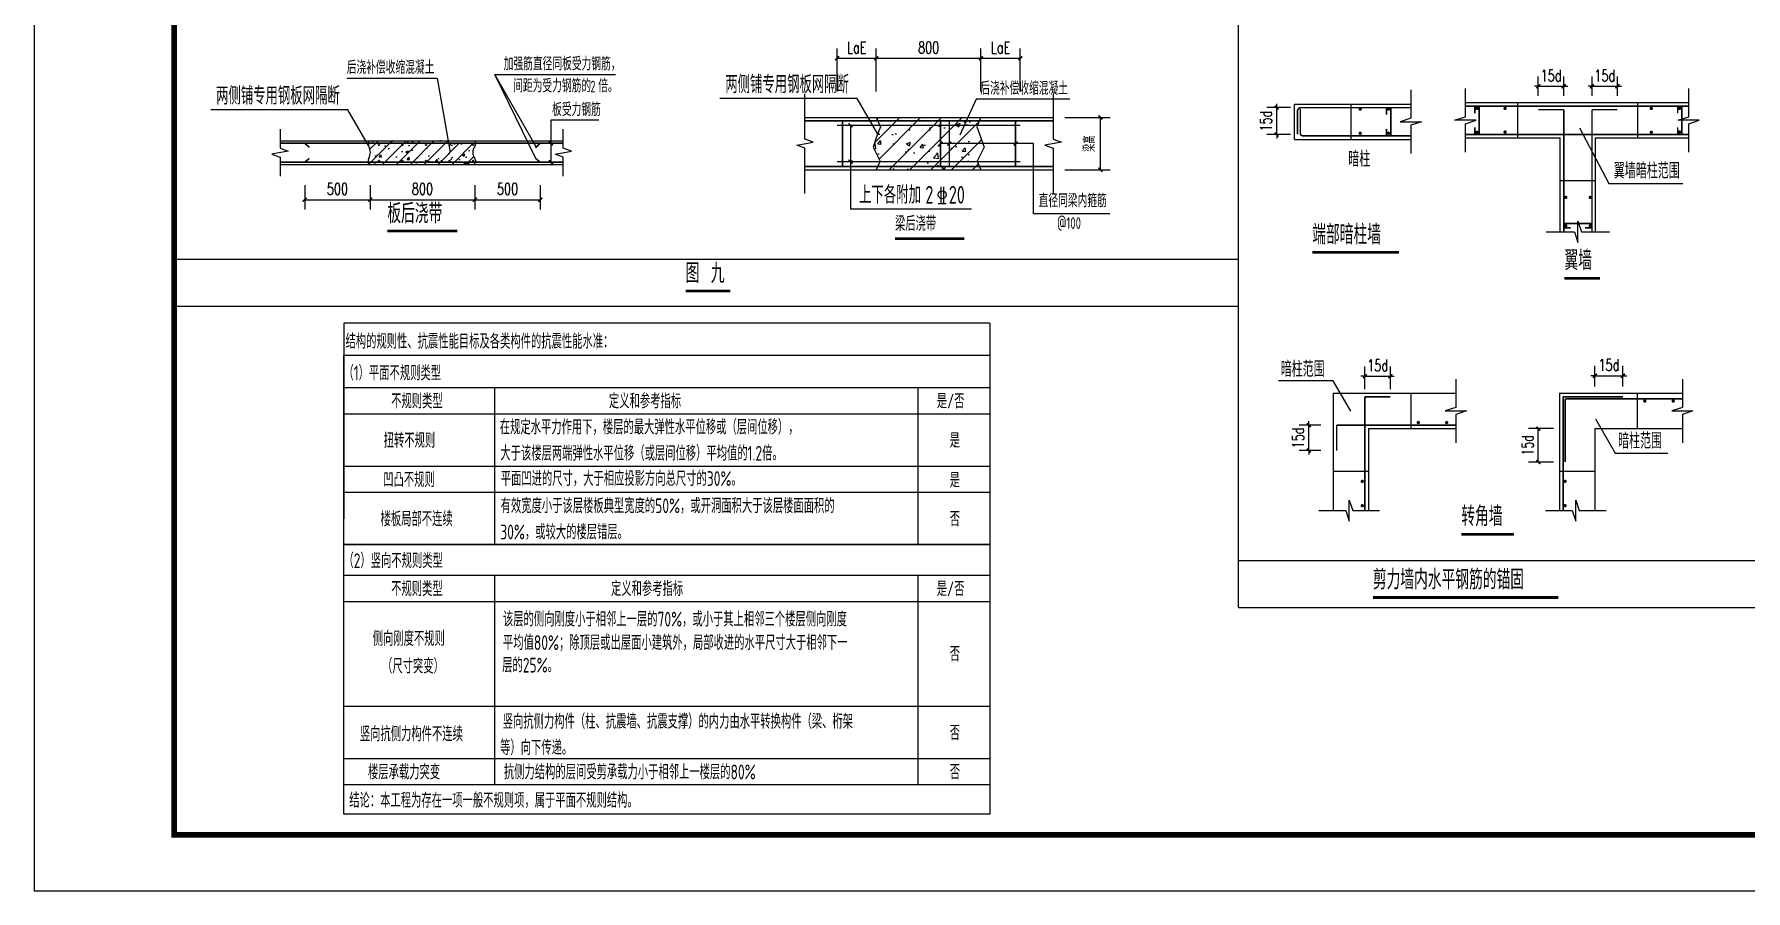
# Model space of a CAD drawing. Extents: x 1051052 to 1482120, y -981644 to -673261.
# Drawn here: x 1279997 to 1323603, y -820818 to -799005 of the extents above; entities that cross this region are included whole.
import ezdxf

# ---------------------------------------------------------------- set-up
doc = ezdxf.new("R2010")
doc.units = 0
doc.header["$LTSCALE"] = 1000
doc.header["$MEASUREMENT"] = 0
for name, color, linetype in [('DIM_LEAD', 3, 'Continuous'), ('DIM_SYMB', 3, 'Continuous'), ('PUB_DIM', 3, 'Continuous'), ('PUB_TEXT', 7, 'Continuous'), ('TK', 142, 'Continuous'), ('填充', 8, 'Continuous'), ('层0', 7, 'Continuous'), ('折断线', 7, 'Continuous'), ('钢筋', 1, 'Continuous')]:
    doc.layers.add(name, color=color, linetype=linetype)
doc.layers.add('TEXT', color=7, linetype='Continuous', lineweight=25)
doc.layers.add('图框外框__细线', color=9, linetype='Continuous', lineweight=18)
doc.styles.add('_TCH_DIM_T3', font='SIMPLEX', dxfattribs={"width": 0.705882, "bigfont": 'GBCBIG'})
doc.styles.add('TSSD_Num', font='Tssdeng.shx', dxfattribs={"width": 0.7, "bigfont": 'hztxt.shx'})
doc.dimstyles.new('_TCH_ARCH&&100', dxfattribs={"dimtxt": 297.5, "dimasz": 100, "dimexe": 250, "dimexo": 300, "dimgap": 126.25, "dimtad": 1, "dimdec": 0, "dimzin": 0, "dimdsep": 46, "dimtxsty": '_TCH_DIM_T3', "dimblk": 'ARCHTICK', "dimcen": 0.09, "dimclrt": 7, "dimazin": 2, "dimtfac": 1, "dimtdec": 0, "dimtix": 1, "dimtmove": 2, "dimatfit": 3, "dimfxl": 0, "dimtolj": 1, "dimtzin": 0, "dimarcsym": 0})

# ---------------------------------------------------------------- blocks, each defined once
blk = doc.blocks.new('_ArchTick')
at = {"color": 0, "linetype": 'ByBlock', "const_width": 0.4}
blk.add_lwpolyline([(-0.5, -0.5), (0.5, 0.5)], dxfattribs=at)
blk = doc.blocks.new('*D562')
at = {"layer": 'Defpoints', "color": 0, "transparency": 16777216}
for p in [(1301451, -799618), (1300451, -800766), (1301451, -800766)]:
    blk.add_point(p, dxfattribs=at)
at = {"layer": 'PUB_DIM', "color": 0, "lineweight": -2, "transparency": 16777216}
for p, q in [((1300451, -800466), (1300451, -799368)), ((1300451, -799618), (1301451, -799618)), ((1301451, -800466), (1301451, -799368))]:
    blk.add_line(p, q, dxfattribs=at)
at = {"layer": 'PUB_DIM', "color": 0, "lineweight": -2, "transparency": 16777216, "xscale": 100, "yscale": 100, "zscale": 100, "rotation": 180}
blk.add_blockref('_ArchTick', (1300451, -799618), dxfattribs=at)
at = {"layer": 'PUB_DIM', "color": 0, "lineweight": -2, "transparency": 16777216, "xscale": 100, "yscale": 100, "zscale": 100}
blk.add_blockref('_ArchTick', (1301451, -799618), dxfattribs=at)
at = {"layer": 'PUB_DIM', "color": 7, "transparency": 16777216, "insert": (1300951, -799343), "char_height": 297.5, "attachment_point": 5, "style": '_TCH_DIM_T3'}
blk.add_mtext('\\A1;LaE', dxfattribs=at)
blk = doc.blocks.new('*D563')
at = {"layer": 'Defpoints', "color": 0, "transparency": 16777216}
for p in [(1304118, -799618), (1301451, -800766), (1304118, -800766)]:
    blk.add_point(p, dxfattribs=at)
at = {"layer": 'PUB_DIM', "color": 0, "lineweight": -2, "transparency": 16777216}
for p, q in [((1301451, -800466), (1301451, -799368)), ((1301451, -799618), (1304118, -799618)), ((1304118, -800466), (1304118, -799368))]:
    blk.add_line(p, q, dxfattribs=at)
at = {"layer": 'PUB_DIM', "color": 0, "lineweight": -2, "transparency": 16777216, "xscale": 100, "yscale": 100, "zscale": 100, "rotation": 180}
blk.add_blockref('_ArchTick', (1301451, -799618), dxfattribs=at)
at = {"layer": 'PUB_DIM', "color": 0, "lineweight": -2, "transparency": 16777216, "xscale": 100, "yscale": 100, "zscale": 100}
blk.add_blockref('_ArchTick', (1304118, -799618), dxfattribs=at)
at = {"layer": 'PUB_DIM', "color": 7, "transparency": 16777216, "insert": (1302784, -799343), "char_height": 297.5, "attachment_point": 5, "style": '_TCH_DIM_T3'}
blk.add_mtext('\\A1;800', dxfattribs=at)
blk = doc.blocks.new('*D564')
at = {"layer": 'Defpoints', "color": 0, "transparency": 16777216}
for p in [(1305118, -799618), (1304118, -800766), (1305118, -800766)]:
    blk.add_point(p, dxfattribs=at)
at = {"layer": 'PUB_DIM', "color": 0, "lineweight": -2, "transparency": 16777216}
for p, q in [((1304118, -800466), (1304118, -799368)), ((1304118, -799618), (1305118, -799618)), ((1305118, -800466), (1305118, -799368))]:
    blk.add_line(p, q, dxfattribs=at)
at = {"layer": 'PUB_DIM', "color": 0, "lineweight": -2, "transparency": 16777216, "xscale": 100, "yscale": 100, "zscale": 100, "rotation": 180}
blk.add_blockref('_ArchTick', (1304118, -799618), dxfattribs=at)
at = {"layer": 'PUB_DIM', "color": 0, "lineweight": -2, "transparency": 16777216, "xscale": 100, "yscale": 100, "zscale": 100}
blk.add_blockref('_ArchTick', (1305118, -799618), dxfattribs=at)
at = {"layer": 'PUB_DIM', "color": 7, "transparency": 16777216, "insert": (1304618, -799343), "char_height": 297.5, "attachment_point": 5, "style": '_TCH_DIM_T3'}
blk.add_mtext('\\A1;LaE', dxfattribs=at)
blk = doc.blocks.new('*D565')
at = {"layer": 'Defpoints', "color": 0, "transparency": 16777216}
for p in [(1305957, -801124), (1307161, -801124), (1305957, -802457)]:
    blk.add_point(p, dxfattribs=at)
at = {"layer": 'PUB_DIM', "color": 0, "lineweight": -2, "transparency": 16777216}
for p, q in [((1306257, -801124), (1307411, -801124)), ((1307161, -802457), (1307161, -801124)), ((1306257, -802457), (1307411, -802457))]:
    blk.add_line(p, q, dxfattribs=at)
at = {"layer": 'PUB_DIM', "color": 0, "lineweight": -2, "transparency": 16777216, "xscale": 100, "yscale": 100, "zscale": 100}
for p, rotation in [((1307161, -801124), 90), ((1307161, -802457), 270)]:
    blk.add_blockref('_ArchTick', p, dxfattribs=dict(at, rotation=rotation))
at = {"layer": 'PUB_DIM', "color": 7, "transparency": 16777216, "insert": (1306877, -801791), "char_height": 297.5, "attachment_point": 5, "rotation": 90, "style": '_TCH_DIM_T3'}
blk.add_mtext('\\A1;梁高', dxfattribs=at)
blk = doc.blocks.new('*D566')
at = {"layer": 'Defpoints', "color": 0, "transparency": 16777216}
for p in [(1286888, -802545), (1288555, -802545), (1288555, -803218)]:
    blk.add_point(p, dxfattribs=at)
at = {"layer": 'PUB_DIM', "color": 0, "lineweight": -2, "transparency": 16777216}
for p, q in [((1286888, -802845), (1286888, -803468)), ((1286888, -803218), (1288555, -803218)), ((1288555, -802845), (1288555, -803468))]:
    blk.add_line(p, q, dxfattribs=at)
at = {"layer": 'PUB_DIM', "color": 0, "lineweight": -2, "transparency": 16777216, "xscale": 100, "yscale": 100, "zscale": 100, "rotation": 180}
blk.add_blockref('_ArchTick', (1286888, -803218), dxfattribs=at)
at = {"layer": 'PUB_DIM', "color": 0, "lineweight": -2, "transparency": 16777216, "xscale": 100, "yscale": 100, "zscale": 100}
blk.add_blockref('_ArchTick', (1288555, -803218), dxfattribs=at)
at = {"layer": 'PUB_DIM', "color": 7, "transparency": 16777216, "insert": (1287722, -802943), "char_height": 297.5, "attachment_point": 5, "style": '_TCH_DIM_T3'}
blk.add_mtext('\\A1;500', dxfattribs=at)
blk = doc.blocks.new('*D567')
at = {"layer": 'Defpoints', "color": 0, "transparency": 16777216}
for p in [(1288555, -802545), (1291222, -802545), (1291222, -803218)]:
    blk.add_point(p, dxfattribs=at)
at = {"layer": 'PUB_DIM', "color": 0, "lineweight": -2, "transparency": 16777216}
for p, q in [((1288555, -802845), (1288555, -803468)), ((1288555, -803218), (1291222, -803218)), ((1291222, -802845), (1291222, -803468))]:
    blk.add_line(p, q, dxfattribs=at)
at = {"layer": 'PUB_DIM', "color": 0, "lineweight": -2, "transparency": 16777216, "xscale": 100, "yscale": 100, "zscale": 100, "rotation": 180}
blk.add_blockref('_ArchTick', (1288555, -803218), dxfattribs=at)
at = {"layer": 'PUB_DIM', "color": 0, "lineweight": -2, "transparency": 16777216, "xscale": 100, "yscale": 100, "zscale": 100}
blk.add_blockref('_ArchTick', (1291222, -803218), dxfattribs=at)
at = {"layer": 'PUB_DIM', "color": 7, "transparency": 16777216, "insert": (1289888, -802943), "char_height": 297.5, "attachment_point": 5, "style": '_TCH_DIM_T3'}
blk.add_mtext('\\A1;800', dxfattribs=at)
blk = doc.blocks.new('*D568')
at = {"layer": 'Defpoints', "color": 0, "transparency": 16777216}
for p in [(1291222, -802545), (1292888, -802545), (1292888, -803218)]:
    blk.add_point(p, dxfattribs=at)
at = {"layer": 'PUB_DIM', "color": 0, "lineweight": -2, "transparency": 16777216}
for p, q in [((1291222, -802845), (1291222, -803468)), ((1291222, -803218), (1292888, -803218)), ((1292888, -802845), (1292888, -803468))]:
    blk.add_line(p, q, dxfattribs=at)
at = {"layer": 'PUB_DIM', "color": 0, "lineweight": -2, "transparency": 16777216, "xscale": 100, "yscale": 100, "zscale": 100, "rotation": 180}
blk.add_blockref('_ArchTick', (1291222, -803218), dxfattribs=at)
at = {"layer": 'PUB_DIM', "color": 0, "lineweight": -2, "transparency": 16777216, "xscale": 100, "yscale": 100, "zscale": 100}
blk.add_blockref('_ArchTick', (1292888, -803218), dxfattribs=at)
at = {"layer": 'PUB_DIM', "color": 7, "transparency": 16777216, "insert": (1292055, -802943), "char_height": 297.5, "attachment_point": 5, "style": '_TCH_DIM_T3'}
blk.add_mtext('\\A1;500', dxfattribs=at)
blk = doc.blocks.new('*D614')
at = {"layer": 'Defpoints', "color": 0, "transparency": 16777216}
for p in [(1311651, -800874), (1312306, -800874), (1312306, -801558)]:
    blk.add_point(p, dxfattribs=at)
at = {"layer": 'PUB_DIM', "color": 0, "lineweight": -2, "transparency": 16777216}
for p, q in [((1312006, -800874), (1311401, -800874)), ((1311651, -800874), (1311651, -800774)), ((1311651, -801558), (1311651, -800874)), ((1312006, -801558), (1311401, -801558)), ((1311651, -801558), (1311651, -801658))]:
    blk.add_line(p, q, dxfattribs=at)
at = {"layer": 'PUB_DIM', "color": 0, "lineweight": -2, "transparency": 16777216, "xscale": 100, "yscale": 100, "zscale": 100}
for p, rotation in [((1311651, -800874), 270), ((1311651, -801558), 90)]:
    blk.add_blockref('_ArchTick', p, dxfattribs=dict(at, rotation=rotation))
at = {"layer": 'PUB_DIM', "color": 7, "transparency": 16777216, "insert": (1311376, -801216), "char_height": 297.5, "attachment_point": 5, "rotation": 90, "style": '_TCH_DIM_T3'}
blk.add_mtext('\\A1;15d', dxfattribs=at)
blk = doc.blocks.new('*D615')
at = {"layer": 'Defpoints', "color": 0, "transparency": 16777216}
for p in [(1320333, -800331), (1319685, -800870), (1320333, -800870)]:
    blk.add_point(p, dxfattribs=at)
at = {"layer": 'PUB_DIM', "color": 0, "lineweight": -2, "transparency": 16777216}
for p, q in [((1319685, -800570), (1319685, -800081)), ((1320333, -800570), (1320333, -800081)), ((1319685, -800331), (1319585, -800331)), ((1319685, -800331), (1320333, -800331)), ((1320333, -800331), (1320433, -800331))]:
    blk.add_line(p, q, dxfattribs=at)
at = {"layer": 'PUB_DIM', "color": 0, "lineweight": -2, "transparency": 16777216, "xscale": 100, "yscale": 100, "zscale": 100}
blk.add_blockref('_ArchTick', (1319685, -800331), dxfattribs=at)
at = {"layer": 'PUB_DIM', "color": 0, "lineweight": -2, "transparency": 16777216, "xscale": 100, "yscale": 100, "zscale": 100, "rotation": 180}
blk.add_blockref('_ArchTick', (1320333, -800331), dxfattribs=at)
at = {"layer": 'PUB_DIM', "color": 7, "transparency": 16777216, "insert": (1320009, -800056), "char_height": 297.5, "attachment_point": 5, "style": '_TCH_DIM_T3'}
blk.add_mtext('\\A1;15d', dxfattribs=at)
blk = doc.blocks.new('*D616')
at = {"layer": 'Defpoints', "color": 0, "transparency": 16777216}
for p in [(1318965, -800331), (1318317, -800870), (1318965, -800870)]:
    blk.add_point(p, dxfattribs=at)
at = {"layer": 'PUB_DIM', "color": 0, "lineweight": -2, "transparency": 16777216}
for p, q in [((1318317, -800570), (1318317, -800081)), ((1318965, -800570), (1318965, -800081)), ((1318317, -800331), (1318217, -800331)), ((1318317, -800331), (1318965, -800331)), ((1318965, -800331), (1319065, -800331))]:
    blk.add_line(p, q, dxfattribs=at)
at = {"layer": 'PUB_DIM', "color": 0, "lineweight": -2, "transparency": 16777216, "xscale": 100, "yscale": 100, "zscale": 100}
blk.add_blockref('_ArchTick', (1318317, -800331), dxfattribs=at)
at = {"layer": 'PUB_DIM', "color": 0, "lineweight": -2, "transparency": 16777216, "xscale": 100, "yscale": 100, "zscale": 100, "rotation": 180}
blk.add_blockref('_ArchTick', (1318965, -800331), dxfattribs=at)
at = {"layer": 'PUB_DIM', "color": 7, "transparency": 16777216, "insert": (1318641, -800056), "char_height": 297.5, "attachment_point": 5, "style": '_TCH_DIM_T3'}
blk.add_mtext('\\A1;15d', dxfattribs=at)
blk = doc.blocks.new('*D617')
at = {"layer": 'Defpoints', "color": 0, "transparency": 16777216}
for p in [(1320473, -807702), (1319759, -808278), (1320473, -808278)]:
    blk.add_point(p, dxfattribs=at)
at = {"layer": 'PUB_DIM', "color": 0, "lineweight": -2, "transparency": 16777216}
for p, q in [((1319759, -807978), (1319759, -807452)), ((1320473, -807978), (1320473, -807452)), ((1319759, -807702), (1319659, -807702)), ((1319759, -807702), (1320473, -807702)), ((1320473, -807702), (1320573, -807702))]:
    blk.add_line(p, q, dxfattribs=at)
at = {"layer": 'PUB_DIM', "color": 0, "lineweight": -2, "transparency": 16777216, "xscale": 100, "yscale": 100, "zscale": 100}
blk.add_blockref('_ArchTick', (1319759, -807702), dxfattribs=at)
at = {"layer": 'PUB_DIM', "color": 0, "lineweight": -2, "transparency": 16777216, "xscale": 100, "yscale": 100, "zscale": 100, "rotation": 180}
blk.add_blockref('_ArchTick', (1320473, -807702), dxfattribs=at)
at = {"layer": 'PUB_DIM', "color": 7, "transparency": 16777216, "insert": (1320116, -807427), "char_height": 297.5, "attachment_point": 5, "style": '_TCH_DIM_T3'}
blk.add_mtext('\\A1;15d', dxfattribs=at)
blk = doc.blocks.new('*D618')
at = {"layer": 'Defpoints', "color": 0, "transparency": 16777216}
for p in [(1318317, -809049), (1319003, -809049), (1319003, -809901)]:
    blk.add_point(p, dxfattribs=at)
at = {"layer": 'PUB_DIM', "color": 0, "lineweight": -2, "transparency": 16777216}
for p, q in [((1318703, -809049), (1318067, -809049)), ((1318317, -809901), (1318317, -809049)), ((1318703, -809901), (1318067, -809901))]:
    blk.add_line(p, q, dxfattribs=at)
at = {"layer": 'PUB_DIM', "color": 0, "lineweight": -2, "transparency": 16777216, "xscale": 100, "yscale": 100, "zscale": 100}
for p, rotation in [((1318317, -809049), 90), ((1318317, -809901), 270)]:
    blk.add_blockref('_ArchTick', p, dxfattribs=dict(at, rotation=rotation))
at = {"layer": 'PUB_DIM', "color": 7, "transparency": 16777216, "insert": (1318042, -809475), "char_height": 297.5, "attachment_point": 5, "rotation": 90, "style": '_TCH_DIM_T3'}
blk.add_mtext('\\A1;15d', dxfattribs=at)
blk = doc.blocks.new('*D619')
at = {"layer": 'Defpoints', "color": 0, "transparency": 16777216}
for p in [(1314547, -807714), (1313899, -808345), (1314547, -808345)]:
    blk.add_point(p, dxfattribs=at)
at = {"layer": 'PUB_DIM', "color": 0, "lineweight": -2, "transparency": 16777216}
for p, q in [((1313899, -808045), (1313899, -807464)), ((1314547, -808045), (1314547, -807464)), ((1313899, -807714), (1313799, -807714)), ((1313899, -807714), (1314547, -807714)), ((1314547, -807714), (1314647, -807714))]:
    blk.add_line(p, q, dxfattribs=at)
at = {"layer": 'PUB_DIM', "color": 0, "lineweight": -2, "transparency": 16777216, "xscale": 100, "yscale": 100, "zscale": 100}
blk.add_blockref('_ArchTick', (1313899, -807714), dxfattribs=at)
at = {"layer": 'PUB_DIM', "color": 0, "lineweight": -2, "transparency": 16777216, "xscale": 100, "yscale": 100, "zscale": 100, "rotation": 180}
blk.add_blockref('_ArchTick', (1314547, -807714), dxfattribs=at)
at = {"layer": 'PUB_DIM', "color": 7, "transparency": 16777216, "insert": (1314223, -807439), "char_height": 297.5, "attachment_point": 5, "style": '_TCH_DIM_T3'}
blk.add_mtext('\\A1;15d', dxfattribs=at)
blk = doc.blocks.new('*D620')
at = {"layer": 'Defpoints', "color": 0, "transparency": 16777216}
for p in [(1312471, -808959), (1313079, -808959), (1313079, -809607)]:
    blk.add_point(p, dxfattribs=at)
at = {"layer": 'PUB_DIM', "color": 0, "lineweight": -2, "transparency": 16777216}
for p, q in [((1312471, -808959), (1312471, -808859)), ((1312779, -808959), (1312221, -808959)), ((1312471, -809607), (1312471, -808959)), ((1312779, -809607), (1312221, -809607)), ((1312471, -809607), (1312471, -809707))]:
    blk.add_line(p, q, dxfattribs=at)
at = {"layer": 'PUB_DIM', "color": 0, "lineweight": -2, "transparency": 16777216, "xscale": 100, "yscale": 100, "zscale": 100}
for p, rotation in [((1312471, -808959), 270), ((1312471, -809607), 90)]:
    blk.add_blockref('_ArchTick', p, dxfattribs=dict(at, rotation=rotation))
at = {"layer": 'PUB_DIM', "color": 7, "transparency": 16777216, "insert": (1312196, -809283), "char_height": 297.5, "attachment_point": 5, "rotation": 90, "style": '_TCH_DIM_T3'}
blk.add_mtext('\\A1;15d', dxfattribs=at)
blk = doc.blocks.new('A2K')
at = {"layer": 'TK'}
blk.add_lwpolyline([(0, 0), (59400, 0), (59400, 42000), (0, 42000)], close=True, dxfattribs=at)
at = {"layer": 'TK', "const_width": 100}
blk.add_lwpolyline([(2500, 1000), (58400, 1000), (58400, 41000), (2500, 41000)], close=True, dxfattribs=at)

msp = doc.modelspace()

# ---------------------------------------------------------------- hatches: boundary and pattern name
at = {"layer": '填充'}
h = msp.add_hatch(dxfattribs=at)
h.set_pattern_fill('钢筋混凝土', color=256, scale=150, style=0)
h.set_pattern_definition([(45, (1099605.3, -757494.85), (-265.16504, 265.16504), []), (50, (1099605.3, -757494.85), (1075.8903, -94.1282), [112.5, -1237.5]), (355, (1099605.3, -757494.8), (-208.127, 1128.288), [90, -990]), (100.4514, (1099695, -757502.7), (867.764, 1034.1593), [95.6103, -1051.713]), (46.1842, (1099605.3, -757194.8), (1600.8616, -248.2785), [168.75, -1856.25]), (96.6356, (1099738.7, -757215.5), (1401.994, 1461.177), [143.415, -1577.57]), (351.1842, (1099605.3, -757194.8), (1401.993, 1461.178), [135, -1485]), (21, (1099755.3, -757269.85), (895.3606, -603.9283), [112.5, -1237.5]), (326, (1099755.3, -757269.8), (364.973, 1087.725), [90, -990]), (71.4514, (1099829.9, -757320.2), (1260.334, 483.796), [95.6103, -1051.713]), (37.5, (1099605.3, -757494.85), (18.2398, 499.3408), [0, -978, 0, -1005, 0, -993.75]), (7.5, (1099605.3, -757494.85), (394.6043, 591.6176), [0, -573, 0, -955.5, 0, -378.75]), (327.5, (1099270.8, -757494.85), (800.73365, -33.8323), [0, -375, 0, -1170, 0, -1552.5]), (317.5, (1099120.8, -757494.85), (874.7793, 150.1575), [0, -487.5, 0, -777, 0, -1102.5])])
h.paths.add_polyline_path([(1304117.767, -802457.429), (1304022.265, -802237.337), (1304197.552, -801879.829), (1304117.767, -801644.923), (1304015.234, -801361.085), (1304117.767, -801124.098), (1301451.11, -801124.098), (1301553.643, -801361.085), (1301451.11, -801644.923), (1301371.362, -801879.829), (1301546.582, -802237.337), (1301451.11, -802457.429)])
h = msp.add_hatch(dxfattribs=at)
h.set_pattern_fill('钢筋混凝土', color=256, scale=100, style=0)
h.set_pattern_definition([(45, (1488765.8, -975778.7), (-176.7767, 176.7767), []), (50, (1488765.8, -975778.7), (717.2602, -62.7521), [75, -825]), (355, (1488765.8, -975778.7), (-138.7513, 752.1921), [60, -660]), (100.4514, (1488825.6, -975783.94), (578.5094, 689.4395), [63.7402, -701.1421]), (46.1842, (1488765.8, -975578.7), (1067.241, -165.519), [112.5, -1237.5]), (96.6356, (1488854.7, -975592.5), (934.6627, 974.118), [95.6103, -1051.713]), (351.1842, (1488765.8, -975578.7), (934.662, 974.1186), [90, -990]), (21, (1488865.8, -975628.7), (596.907, -402.6189), [75, -825]), (326, (1488865.8, -975628.7), (243.3153, 725.15), [60, -660]), (71.4514, (1488915.54, -975662.26), (840.2226, 322.5305), [63.7402, -701.1421]), (37.5, (1488765.8, -975778.7), (12.15986, 332.89385), [0, -652, 0, -670, 0, -662.5]), (7.5, (1488765.8, -975778.7), (263.06954, 394.4117), [0, -382, 0, -637, 0, -252.5]), (327.5, (1488542.8, -975778.7), (533.82244, -22.55487), [0, -250, 0, -780, 0, -1035]), (317.5, (1488442.8, -975778.7), (583.1862, 100.105), [0, -325, 0, -518, 0, -735])])
h.paths.add_polyline_path([(1288535.569, -801710.062, 0.108712532), (1288517.88, -801771.381), (1290807.696, -801771.381), (1290807.696, -801710.062)])
h.paths.add_polyline_path([(1288517.88, -801771.381, 0.141327768), (1288535.56, -801851.763, -0.114668216), (1288535.606, -802155.236, 0.153253977), (1288517.698, -802253.194), (1291216.73, -802253.194, -0.15299125), (1291234.563, -802155.371, -0.354380122), (1291234.623, -801851.77, -0.141313349), (1291216.943, -801771.381), (1291192.004, -801771.381), (1291192.004, -801794.671, -0.414213562), (1291204.504, -801807.171, -1), (1291179.504, -801807.171, -0.414213562), (1291192.004, -801794.671), (1291192.004, -801771.381)])
h.paths.add_polyline_path([(1289379.504, -801807.171, -1), (1289404.504, -801807.171, -1)], flags=16)
h.paths.add_polyline_path([(1289404.504, -802224.796, -1), (1289379.504, -802224.796, -1)], flags=16)
h.paths.add_polyline_path([(1289979.504, -801807.171, -1), (1290004.504, -801807.171, -1)], flags=16)
h.paths.add_polyline_path([(1290004.504, -802224.796, -1), (1289979.504, -802224.796, -1)], flags=16)
h.paths.add_polyline_path([(1288779.504, -801807.171, -1), (1288804.504, -801807.171, -1)], flags=16)
h.paths.add_polyline_path([(1288804.504, -802220.694, -1), (1288779.504, -802220.694, -1)], flags=16)
h.paths.add_polyline_path([(1290579.504, -801807.171, -1), (1290604.504, -801807.171, -1)], flags=16)
h.paths.add_polyline_path([(1290604.504, -802226.304, -1), (1290579.504, -802226.304, -1)], flags=16)
h.paths.add_polyline_path([(1291234.537, -802310.062, -0.090320454), (1291216.73, -802253.194), (1288517.698, -802253.194, 0.090337293), (1288535.508, -802310.062)])

# ---------------------------------------------------------------- linework, layer by layer
for p, q in [((1312108.713, -800784.063), (1315067.931, -800784.063)), ((1312108.713, -801684.063), (1312108.713, -800784.063)), ((1313548.713, -801684.063), (1313548.713, -800784.063)), ((1316460.338, -800745.532), (1322148.338, -800745.532)), ((1317794.869, -801645.532), (1317794.869, -800745.532)), ((1320854.869, -801645.532), (1320854.869, -800745.532)), ((1312108.713, -801684.063), (1315067.931, -801684.063)), ((1316460.338, -801645.532), (1318874.869, -801645.532)), ((1318874.869, -804037.641), (1318874.869, -801645.532)), ((1319774.869, -804037.641), (1319774.869, -801645.532)), ((1319774.869, -801645.532), (1322148.338, -801645.532)), ((1318874.869, -802725.532), (1319774.869, -802725.532)), ((1313088.541, -808149.126), (1313088.541, -811137.251)), ((1313088.541, -808149.126), (1316216.353, -808149.126)), ((1315068.541, -808149.126), (1315068.541, -809049.126)), ((1318858.934, -808149.126), (1318858.934, -811137.251)), ((1318858.934, -808149.126), (1321986.731, -808149.126)), ((1320838.934, -808149.126), (1320838.934, -809049.126)), ((1313988.541, -809049.126), (1313988.541, -811137.251)), ((1313988.541, -809049.126), (1316216.353, -809049.126)), ((1319758.934, -809049.126), (1319758.934, -811137.251)), ((1319758.934, -809049.126), (1321986.731, -809049.126)), ((1313088.541, -810129.126), (1313988.541, -810129.126)), ((1318858.934, -810129.126), (1319758.934, -810129.126))]:
    msp.add_line(p, q)
at = {"color": 142}
for p, q in [((1287882.422, -806366.336), (1287882.422, -811345.448)), ((1304339.45, -806366.336), (1287882.422, -806366.336)), ((1304339.45, -806366.336), (1304339.45, -818864.006)), ((1304339.45, -807184.118), (1287882.422, -807184.118)), ((1287882.422, -818864.006), (1287882.422, -807184.118)), ((1287882.422, -808001.899), (1304339.45, -808001.899)), ((1287882.422, -812001.799), (1287882.422, -808001.899)), ((1287882.422, -808001.899), (1304339.45, -808001.899)), ((1291728.214, -812001.799), (1291728.214, -808001.899)), ((1302506.15, -808001.899), (1302506.15, -812001.799)), ((1287882.422, -808668.549), (1304339.45, -808668.549)), ((1287882.422, -810001.849), (1304339.45, -810001.849)), ((1287882.422, -810668.499), (1304339.45, -810668.499)), ((1287882.422, -812001.799), (1304339.45, -812001.799)), ((1304339.45, -812001.799), (1287882.422, -812001.799)), ((1287882.422, -812780.806), (1304339.45, -812780.806)), ((1291728.214, -818114.006), (1291728.214, -812780.806)), ((1302506.15, -812780.806), (1302506.15, -818114.006)), ((1304339.45, -812780.806), (1304339.45, -818114.006)), ((1287882.422, -813447.456), (1304339.45, -813447.456)), ((1287882.422, -816114.056), (1304339.45, -816114.056)), ((1287885.14, -817447.356), (1304342.168, -817447.356)), ((1287885.14, -818114.006), (1304342.168, -818114.006)), ((1304339.45, -818864.006), (1287882.422, -818864.006))]:
    msp.add_line(p, q, dxfattribs=at)
at = {"layer": 'DIM_LEAD'}
for p, q in [((1292787.798, -801868.706), (1291730.799, -800030.606)), ((1292787.798, -802183.706), (1291730.799, -800030.606)), ((1291730.799, -800030.606), (1294801.799, -800030.606)), ((1287988.46, -800929.834), (1284494.569, -800929.834)), ((1288512.266, -801838.097), (1287988.46, -800929.834)), ((1300961.99, -800640.64), (1297468.1, -800640.64)), ((1301485.797, -801548.903), (1300961.99, -800640.64)), ((1300793.426, -801325.465), (1300793.426, -803453.558)), ((1319366.806, -801384.923), (1320113.994, -802807.798)), ((1320113.994, -802807.798), (1321996.441, -802807.798)), ((1300793.426, -803453.558), (1303873.227, -803453.558)), ((1313091.025, -807827.985), (1311701.416, -807827.985)), ((1313537.447, -808601.204), (1313091.025, -807827.985)), ((1319769.903, -808801.407), (1320273.918, -809674.36)), ((1320273.918, -809674.36), (1321616.668, -809674.36))]:
    msp.add_line(p, q, dxfattribs=at)
at = {"layer": 'DIM_SYMB'}
for points in [[(1287958.798, -800121.706), (1290262.798, -800121.706), (1290591.798, -802012.706)], [(1299633.422, -803057.429), (1299633.422, -801903.264), (1299423.422, -801826.83), (1299843.422, -801752.773), (1299633.422, -801678.264), (1299633.422, -800524.098)], [(1305956.799, -800524.098), (1305956.799, -801678.264), (1306166.799, -801754.697), (1305746.799, -801828.755), (1305956.799, -801903.264), (1305956.799, -803057.429)], [(1306377.498, -800654.132), (1303998.915, -800654.132), (1303574.998, -801579.132)], [(1286258.258, -801420.062), (1286258.258, -801907.562), (1286468.258, -801983.996), (1286048.258, -802058.053), (1286258.258, -802132.562), (1286258.258, -802620.062)], [(1294381.798, -801194.706), (1293160.798, -801194.706), (1293160.798, -802263.194)], [(1293474.878, -802620.062), (1293474.878, -802132.562), (1293264.878, -802056.128), (1293684.878, -801982.071), (1293474.878, -801907.562), (1293474.878, -801420.062)], [(1307403.998, -803576.132), (1305451.998, -803576.132), (1305451.998, -801790.764), (1303088.998, -801790.764)]]:
    msp.add_lwpolyline(points, dxfattribs=at)
at = {"layer": 'DIM_SYMB', "const_width": 70}
msp.add_lwpolyline([(1301928.349, -804209.205), (1303692.484, -804209.205)], dxfattribs=at)
at = {"layer": 'PUB_TEXT'}
for p, q in [((1303097.756, -802891.058), (1303097.756, -803318.558)), ((1303158.506, -802891.058), (1303158.506, -803318.558)), ((1303026.881, -803318.558), (1303229.381, -803318.558))]:
    msp.add_line(p, q, dxfattribs=at)
msp.add_circle((1303128.131, -803093.558), 101.25, dxfattribs=at)
at = {"layer": 'TEXT', "const_width": 70}
for points in [[(1288992.939, -804013.403), (1290772.264, -804013.403)], [(1312557.871, -804562.29), (1314767.831, -804562.29)], [(1318983.42, -805224.337), (1319888.201, -805224.337)], [(1296591.949, -805542.637), (1297734.34, -805542.637)], [(1316354.625, -811741), (1317696.139, -811741)], [(1314102.276, -813350.519), (1318830.563, -813350.519)]]:
    msp.add_lwpolyline(points, dxfattribs=at)
at = {"layer": '图框外框__细线'}
for p, q in [((1283564.523, -805929.192), (1283564.523, -762304.095)), ((1310676.155, -813604.095), (1310676.155, -762304.095)), ((1283564.523, -804729.192), (1310676.155, -804729.192)), ((1283564.523, -805929.192), (1310676.155, -805929.192)), ((1310676.155, -812404.095), (1353353.309, -812404.095)), ((1310676.155, -813604.095), (1353353.309, -813604.095))]:
    msp.add_line(p, q, dxfattribs=at)
at = {"layer": '层0'}
for p, q in [((1299633.422, -801124.098), (1305956.799, -801124.098)), ((1301451.11, -801124.098), (1301553.643, -801361.085)), ((1301553.643, -801361.085), (1301451.11, -801644.923)), ((1304117.767, -801124.098), (1304015.234, -801361.085)), ((1304015.234, -801361.085), (1304117.767, -801644.923)), ((1286258.258, -801720.062), (1293474.878, -801720.062)), ((1301451.11, -801644.923), (1301371.362, -801879.829)), ((1301371.362, -801879.829), (1301546.582, -802237.337)), ((1304197.552, -801879.829), (1304022.265, -802237.337)), ((1304117.767, -801644.923), (1304197.552, -801879.829)), ((1286258.258, -802320.062), (1293474.878, -802320.062)), ((1301546.582, -802237.337), (1301451.11, -802457.429)), ((1304022.265, -802237.337), (1304117.767, -802457.429)), ((1299633.422, -802457.429), (1305956.799, -802457.429))]:
    msp.add_line(p, q, dxfattribs=at)
for centre, radius, start, end in [((1288653.07, -801790.921), 148.497, 151.4987682, 208.5012418), ((1288231.701, -802013.597), 328.097, 332.4396403, 27.5603571), ((1291408.873, -802013.608), 241.075, 140.9721307, 219.0278667), ((1291129.825, -801790.926), 115.973, 322.3376669, 37.6649982), ((1288669.696, -802242.741), 166.261, 152.2862286, 207.7137814), ((1291142.366, -802233.515), 104.426, 304.0252554, 40.6980834)]:
    msp.add_arc(centre, radius, start, end, dxfattribs=at)
at = {"layer": '折断线'}
for points in [[(1315067.931, -800424.063), (1315067.931, -801144.063), (1314797.931, -801234.063), (1315337.931, -801234.063), (1315067.931, -801324.063), (1315067.931, -802044.063)], [(1316460.338, -802005.532), (1316460.338, -801285.532), (1316730.338, -801195.532), (1316190.338, -801195.532), (1316460.338, -801105.532), (1316460.338, -800385.532)], [(1322148.338, -802005.532), (1322148.338, -801285.532), (1322418.338, -801195.532), (1321878.338, -801195.532), (1322148.338, -801105.532), (1322148.338, -800385.532)], [(1318514.869, -804037.641), (1319234.869, -804037.641), (1319324.869, -804307.641), (1319324.869, -803767.641), (1319414.869, -804037.641), (1320134.869, -804037.641)], [(1316216.353, -807789.126), (1316216.353, -808509.126), (1315946.353, -808599.141), (1316486.353, -808599.141), (1316216.353, -808689.141), (1316216.353, -809409.126)], [(1321986.731, -807789.126), (1321986.731, -808509.126), (1321716.731, -808599.141), (1322256.731, -808599.141), (1321986.731, -808689.141), (1321986.731, -809409.126)], [(1312728.541, -811137.251), (1313410.759, -811137.251), (1313500.759, -811407.251), (1313500.759, -810867.251), (1313590.759, -811137.251), (1314272.947, -811137.251)], [(1318498.934, -811137.251), (1319181.153, -811137.251), (1319271.153, -811407.251), (1319271.153, -810867.251), (1319361.153, -811137.251), (1320043.309, -811137.251)]]:
    msp.add_lwpolyline(points, dxfattribs=at)
at = {"layer": '钢筋', "const_width": 40}
for points in [[(1312274.306, -800874.063, 0.415537119), (1312180.666, -800967.657, 0.415537119)], [(1313802.353, -800911.688, 1), (1313757.353, -800911.688, 1), (1313802.353, -800911.688, 1)], [(1314522.353, -800911.688, 1), (1314477.353, -800911.688, 1), (1314522.353, -800911.688, 1)], [(1316772.713, -800894.157, 1), (1316727.713, -800894.157, 1), (1316772.713, -800894.157, 1)], [(1317492.713, -800894.157, 1), (1317447.713, -800894.157, 1), (1317492.713, -800894.157, 1)], [(1321218.713, -800894.157, 1), (1321173.713, -800894.157, 1), (1321218.713, -800894.157, 1)], [(1321938.713, -800894.157, 1), (1321893.713, -800894.157, 1), (1321938.713, -800894.157, 1)], [(1316772.713, -801502.548, 1), (1316727.713, -801502.548, 1), (1316772.713, -801502.548, 1)], [(1317492.713, -801495.36, 1), (1317447.713, -801495.36, 1), (1317492.713, -801495.36, 1)], [(1321218.713, -801502.548, 1), (1321173.713, -801502.548, 1), (1321218.713, -801502.548, 1)], [(1321938.713, -801495.36, 1), (1321893.713, -801495.36, 1), (1321938.713, -801495.36, 1)], [(1288791.504, -801817.171, 1), (1288766.504, -801817.171, 1), (1288791.504, -801817.171, 1)], [(1289391.504, -801817.171, 1), (1289366.504, -801817.171, 1), (1289391.504, -801817.171, 1)], [(1289991.504, -801817.171, 1), (1289966.504, -801817.171, 1), (1289991.504, -801817.171, 1)], [(1290591.504, -801817.171, 1), (1290566.504, -801817.171, 1), (1290591.504, -801817.171, 1)], [(1291191.504, -801817.171, 1), (1291166.504, -801817.171, 1), (1291191.504, -801817.171, 1)], [(1312252.775, -801522.048, 0.419391394), (1312324.697, -801594.837, 0.419391394)], [(1313802.353, -801527.282, 1), (1313757.353, -801527.282, 1), (1313802.353, -801527.282, 1)], [(1314522.353, -801527.282, 1), (1314477.353, -801527.282, 1), (1314522.353, -801527.282, 1)], [(1288791.504, -802230.694, 1), (1288766.504, -802230.694, 1), (1288791.504, -802230.694, 1)], [(1289391.504, -802234.796, 1), (1289366.504, -802234.796, 1), (1289391.504, -802234.796, 1)], [(1289991.504, -802234.796, 1), (1289966.504, -802234.796, 1), (1289991.504, -802234.796, 1)], [(1290591.504, -802236.304, 1), (1290566.504, -802236.304, 1), (1290591.504, -802236.304, 1)], [(1291191.504, -802233.429, 1), (1291166.504, -802233.429, 1), (1291191.504, -802233.429, 1)], [(1300843.017, -802249.879, 1), (1300818.017, -802249.879, 1), (1300843.017, -802249.879, 1)], [(1319039.744, -803160.001, 1), (1318994.744, -803160.001, 1), (1319039.744, -803160.001, 1)], [(1319662.556, -803160.001, 1), (1319617.556, -803160.001, 1), (1319662.556, -803160.001, 1)], [(1319039.744, -803883.595, 1), (1318994.744, -803883.595, 1), (1319039.744, -803883.595, 1)], [(1319662.556, -803883.595, 1), (1319617.556, -803883.595, 1), (1319662.556, -803883.595, 1)], [(1321052.371, -808346.563, 1), (1321007.371, -808346.563, 1), (1321052.371, -808346.563, 1)], [(1321775.949, -808346.563, 1), (1321730.949, -808346.563, 1), (1321775.949, -808346.563, 1)], [(1315281.978, -808893.766, 1), (1315236.978, -808893.766, 1), (1315281.978, -808893.766, 1)], [(1316005.572, -808893.766, 1), (1315960.572, -808893.766, 1), (1316005.572, -808893.766, 1)], [(1313854.619, -810392.188, 1), (1313809.619, -810392.188, 1), (1313854.619, -810392.188, 1)], [(1319020.215, -810392.188, 1), (1318975.215, -810392.188, 1), (1319020.215, -810392.188, 1)], [(1313854.619, -811011.407, 1), (1313809.619, -811011.407, 1), (1313854.619, -811011.407, 1)], [(1319020.215, -811011.407, 1), (1318975.215, -811011.407, 1), (1319020.215, -811011.407, 1)]]:
    msp.add_lwpolyline(points, format="xyb", dxfattribs=at)
for points in [[(1312180.713, -801558.063), (1312180.713, -800967.657)], [(1312252.713, -801522.063), (1312252.713, -800910.063)], [(1312274.306, -800874.063), (1315067.931, -800874.063)], [(1314448.759, -801414.063), (1314448.759, -801594.063), (1314556.775, -801594.063), (1314556.775, -800874.063), (1314448.759, -800874.063), (1314448.759, -801054.063)], [(1316460.338, -800835.532), (1322148.338, -800835.532)], [(1316700.744, -801375.532), (1316700.744, -801555.532), (1316808.775, -801555.532), (1316808.775, -800835.532), (1316700.744, -800835.532), (1316700.744, -801015.532)], [(1318964.869, -800925.532), (1318316.884, -800925.532)], [(1318964.869, -804037.641), (1318964.869, -800925.532)], [(1319684.869, -804037.641), (1319684.869, -800925.532)], [(1319684.869, -800925.532), (1320332.869, -800925.532)], [(1321866.744, -801375.532), (1321866.744, -801555.532), (1321974.744, -801555.532), (1321974.744, -800835.532), (1321866.744, -800835.532), (1321866.744, -801015.532)], [(1299633.422, -801207.429), (1305956.799, -801207.429)], [(1300451.11, -801325.465), (1305117.767, -801325.465)], [(1300591.998, -802374.098), (1300591.998, -801207.429)], [(1303088.998, -802374.098), (1303088.998, -801207.429)], [(1303309.998, -802374.098), (1303309.998, -801207.429)], [(1304998.998, -802374.098), (1304998.998, -801207.429)], [(1286252.881, -801781.381), (1293474.878, -801781.381)], [(1286888.256, -801781.381), (1287010.256, -801885.706)], [(1292888.256, -801781.381), (1292766.256, -801896.706)], [(1312324.697, -801594.063), (1315067.931, -801594.063)], [(1316460.338, -801555.532), (1322148.338, -801555.532)], [(1286252.881, -802263.194), (1293474.878, -802263.194)], [(1286888.256, -802260.706), (1287005.256, -802168.706)], [(1292888.256, -802260.706), (1292771.256, -802168.706)], [(1300451.11, -802249.879), (1305117.767, -802249.879)], [(1299633.422, -802374.098), (1305956.799, -802374.098)], [(1319504.869, -803933.126), (1319684.869, -803933.126), (1319684.869, -803825.126), (1318964.869, -803825.126), (1318964.869, -803933.126), (1319144.869, -803933.126)], [(1313898.541, -808239.126), (1313898.541, -811137.251)], [(1313898.541, -808239.126), (1314546.541, -808239.126)], [(1318948.934, -808239.126), (1320472.918, -808239.126)], [(1318948.934, -808239.126), (1318948.934, -811137.251)], [(1319002.918, -808293.126), (1321986.731, -808293.126)], [(1319002.918, -808293.126), (1319002.918, -809901.141)], [(1313178.541, -808959.126), (1316216.353, -808959.126)], [(1313178.541, -808959.126), (1313178.541, -809607.126)]]:
    msp.add_lwpolyline(points, dxfattribs=at)

# ---------------------------------------------------------------- block references
at = {"layer": 'PUB_DIM', "xscale": 100, "yscale": 100, "zscale": 100, "rotation": 90}
for p in [(1300793.426, -801325.465), (1293160.798, -801780.706), (1293160.798, -802263.194), (1300793.426, -802249.879)]:
    msp.add_blockref('_ArchTick', p, dxfattribs=at)
at = {"layer": 'PUB_DIM', "xscale": 100, "yscale": 100, "zscale": 100}
for p in [(1303088.998, -801790.764), (1303309.998, -801790.764), (1304998.998, -801790.764)]:
    msp.add_blockref('_ArchTick', p, dxfattribs=at)
at = {"layer": '填充', "xscale": 1.427198797693996, "yscale": 1.427198797693996, "zscale": 1.427198797693996}
msp.add_blockref('A2K', (1279996.526, -820818.235), dxfattribs=at)

# ---------------------------------------------------------------- texts
at = {"layer": 'PUB_TEXT', "style": 'TSSD_Num', "width": 0.7}
for s, height, p in [('后浇补偿收缩混凝土', 337.5887, (1287958.798, -800016.706)), ('加强筋直径同板受力钢筋，', 337.58865, (1291956.374, -799925.606)), ('间距为受力钢筋的', 337.5887, (1292199.459, -800485.606)), ('倍。', 337.5887, (1294365.416, -800485.606)), ('两侧铺专用钢板网隔断', 450, (1297603.1, -800505.64)), ('两侧铺专用钢板网隔断', 450, (1284629.569, -800794.834)), ('2', 297.5, (1294165.416, -800485.606)), ('板受力钢筋', 337.5887, (1293190.309, -801089.706)), ('暗柱', 400, (1313475.556, -802382.104)), ('翼墙暗柱范围', 400, (1320240.104, -802680.233)), ('上下各附加', 450, (1301012.266, -803318.558)), ('2', 450, (1302699.766, -803318.558)), ('20', 450, (1303296.881, -803318.558)), ('直径同梁内箍筋', 337.5887, (1305586.509, -803410.914)), ('板后浇带', 500, (1288992.939, -803817.39)), ('梁后浇带', 373.4177, (1301928.349, -804013.193)), ('@100', 297.5, (1306057.998, -803964.159)), ('端部暗柱墙', 500, (1312557.871, -804354.831)), ('翼墙', 500, (1318983.42, -805011.881)), ('图', 500, (1296591.949, -805340.175)), ('九', 500, (1297234.499, -805340.175)), ('暗柱范围', 400, (1311752.624, -807731.186)), ('暗柱范围', 400, (1320348.153, -809561.365)), ('转角墙', 500, (1316354.625, -811531.043)), ('剪力墙内水平钢筋的锚固', 500, (1314102.276, -813143.06))]:
    msp.add_text(s, height=height, dxfattribs=at).set_placement(p)
msp.add_text('后浇补偿收缩混凝土', height=337.5887, rotation=360, dxfattribs=at).set_placement((1304100.972, -800549.132))
at = {"layer": 'PUB_TEXT', "color": 142, "style": 'TSSD_Num', "width": 0.7}
for s, p in [('结构的规则性、抗震性能目标及各类构件的抗震性能水准：', (1287927.115, -807013.644)), ('（1）平面不规则类型', (1287874.202, -807820.457)), ('不规则类型', (1289090.079, -808536.794)), ('定义和参考指标', (1294639.122, -808535.219)), ('是/否', (1302991.56, -808536.794)), ('在规定水平力作用下，楼层的最大弹性水平位移或（层间位移），', (1291857.975, -809197.258)), ('扭转不规则', (1288899.79, -809538.344)), ('是', (1303320.281, -809536.769)), ('大于该楼层两端弹性水平位移（或层间位移）平均值的1.2倍。', (1291872.148, -809863.925)), ('凹凸不规则', (1288888.766, -810538.319)), ('平面凹进的尺寸，大于相应投影方向总尺寸的30%%%。', (1291882.373, -810508.398)), ('是', (1303320.281, -810547.946)), ('有效宽度小于该层楼板典型宽度的50%%%，或开洞面积大于该层楼面面积的', (1291879.326, -811201.829)), ('楼板局部不连续', (1288820.889, -811536.719)), ('30%%%，或较大的楼层错层。', (1291869.877, -811868.496)), ('否', (1303320.281, -811536.719)), ('（2）竖向不规则类型', (1287874.202, -812599.364)), ('不规则类型', (1289090.079, -813315.701)), ('定义和参考指标', (1294692.065, -813314.126)), ('是/否', (1302991.56, -813315.701)), ('该层的侧向刚度小于相邻上一层的70%%%，或小于其上相邻三个楼层侧向刚度', (1291938.238, -814089.067)), ('侧向刚度不规则', (1288620.174, -814583.022)), ('平均值80%%%；除顶层或出屋面小建筑外，局部收进的水平尺寸大于相邻下一', (1291938.238, -814686.47)), ('（尺寸突变）', (1288859.048, -815283.597)), ('层的25%%%。', (1291919.34, -815260.127)), ('否', (1303320.281, -814974.797)), ('竖向抗侧力构件（柱、抗震墙、抗震支撑）的内力由水平转换构件（梁、桁架', (1291932.89, -816692.829)), ('竖向抗侧力构件不连续', (1288292.518, -817010.826)), ('否', (1303320.281, -816982.276)), ('等）向下传递。', (1291866.748, -817359.495)), ('楼层承载力突变', (1288500.19, -817982.251)), ('抗侧力结构的层间受剪承载力小于相邻上一楼层的80%%%', (1291961.458, -817980.676)), ('否', (1303322.999, -817982.251)), ('结论：本工程为存在一项一般不规则项，属于平面不规则结构。', (1288022.453, -818703.199))]:
    msp.add_text(s, height=375, dxfattribs=at).set_placement(p)

# ---------------------------------------------------------------- dimensions: what is measured, and where the dimension line sits
at = {"layer": 'PUB_DIM'}
for p1, p2, distance, text, picture, middle in [((1300451.11, -800765.983), (1301451.11, -800765.983), 1147.797, 'LaE', '*D562', (1300951.11, -799343.186)), ((1301451.11, -800765.983), (1304117.767, -800765.983), 1147.797, '800', '*D563', (1302784.439, -799343.186)), ((1304117.767, -800765.983), (1305117.767, -800765.983), 1147.797, 'LaE', '*D564', (1304617.767, -799343.186)), ((1305956.799, -802457.429), (1305956.799, -801124.098), -1203.701, '梁高', '*D565', (1306877.297, -801790.764)), ((1286888.256, -802544.609), (1288554.913, -802544.609), -672.977, '500', '*D566', (1287721.585, -802942.587)), ((1288554.913, -802544.609), (1291221.6, -802544.609), -672.977, '800', '*D567', (1289888.256, -802942.587)), ((1291221.6, -802544.609), (1292888.226, -802544.609), -672.977, '500', '*D568', (1292054.913, -802942.587))]:
    dim = msp.add_aligned_dim(p1=p1, p2=p2, distance=distance, text=text, dimstyle='_TCH_ARCH&&100', dxfattribs=at)
    dim.commit()
    dim.dimension.update_dxf_attribs({"geometry": picture, "text_midpoint": middle})
at = {"layer": 'PUB_DIM', "color": 3}
for p1, p2, distance, picture, middle in [((1318316.884, -800870.358), (1318964.869, -800870.358), 539.349, '*D616', (1318640.877, -800056.009)), ((1319684.869, -800870.358), (1320332.853, -800870.358), 539.349, '*D615', (1320008.861, -800056.009)), ((1312306.093, -801558.063), (1312306.093, -800874.063), 654.841, '*D614', (1311376.252, -801216.063)), ((1313898.541, -808345.074), (1314546.541, -808345.074), 630.672, '*D619', (1314222.541, -807439.402)), ((1319758.934, -808278.352), (1320472.918, -808278.352), 576.61, '*D617', (1320115.926, -807426.743)), ((1313079.327, -809607.126), (1313079.327, -808959.126), 607.958, '*D620', (1312196.37, -809283.126)), ((1319002.918, -809901.141), (1319002.918, -809049.126), 686.098, '*D618', (1318041.82, -809475.134))]:
    dim = msp.add_aligned_dim(p1=p1, p2=p2, distance=distance, text='15d', dimstyle='_TCH_ARCH&&100', dxfattribs=at)
    dim.commit()
    dim.dimension.update_dxf_attribs({"geometry": picture, "text_midpoint": middle})

doc.saveas('drawing.dxf')
